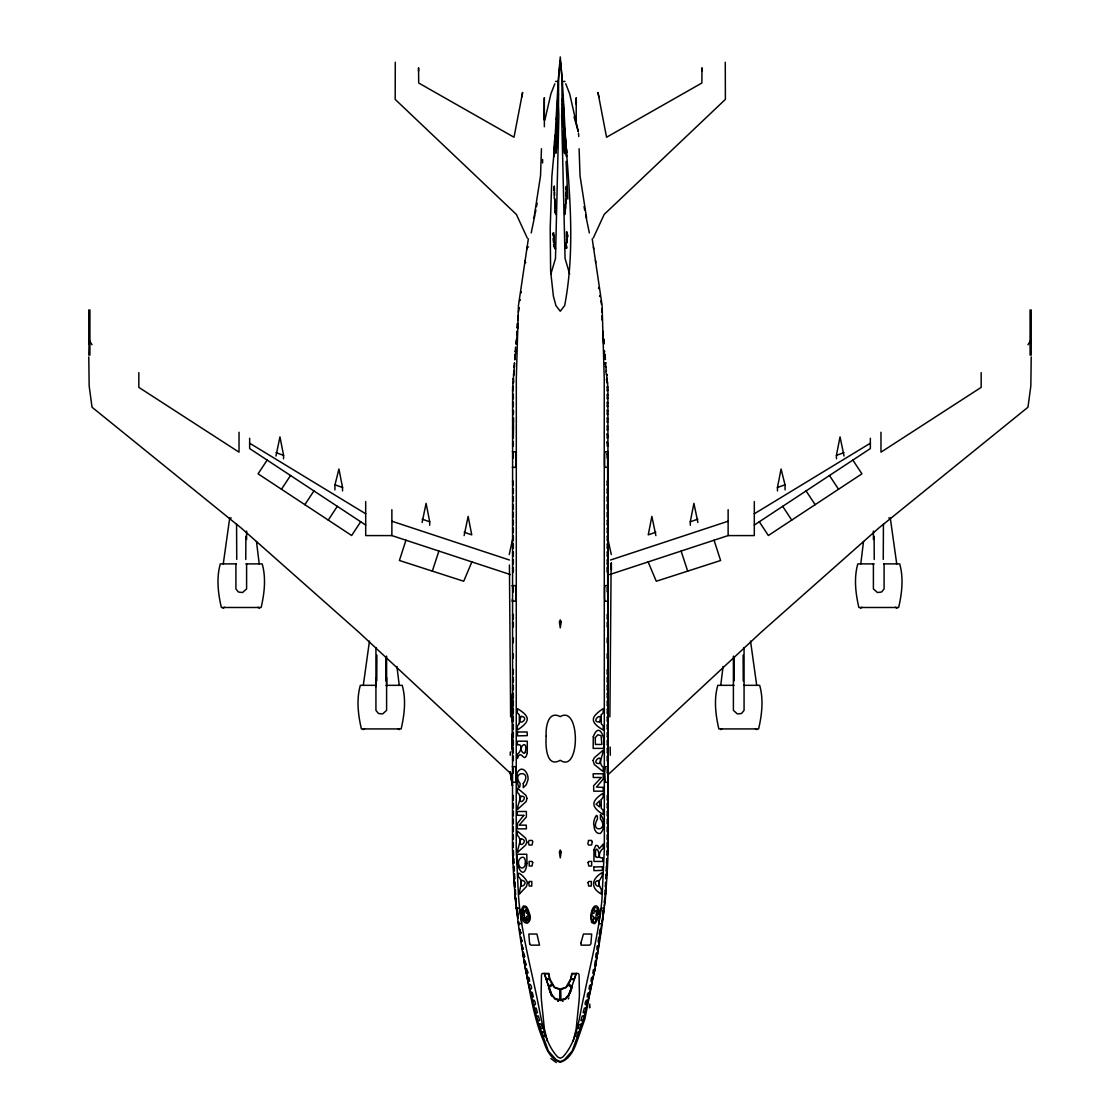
<?xml version="1.0" encoding="UTF-8"?>
<svg xmlns="http://www.w3.org/2000/svg" width="1120" height="1120" viewBox="0 0 1120 1120"><rect width="100%" height="100%" fill="white"/><g stroke="black" fill="none" stroke-linecap="round" stroke-linejoin="round"><path stroke-width="1.5" d="M375.928 686.686L375.928 656.096M386.61 686.686L386.61 656.096M512.386 722.12L512.4 695.002M563.556 124.922L562.814 95.256M566.356 188.692L566.3 187.194L566.174 189.028M608.048 845.908L608.048 849.436C606.97 906.78 597.52 963.536 583.506 1019.032L582.68 1020.572L580.874 1020.572L582.218 1015.98L583.87 1015.98L583.926 1017.086M510.636 716.898L509.418 564.956M576.184 123.326L576.24 97.706L576.31 104.524M512.386 746.886L512.372 749.042L512.414 693.546M563.43 103.67L563.346 127.596M245.882 536.354L245.756 559.426M385.896 657.804L385.784 680.862M557.928 104.076L558.012 106.064L558.068 102.592M558.096 104.454L558.068 103.684M562.618 99.988L562.632 98.112M566.132 188.608C566.454 195.37 566.44 181.692 566.132 187.992M395.29 62.244L395.178 99.386L516.39 214.438L527.282 238.056M562.506 109.102L562.478 108.22L562.324 110.516L562.576 106.904L562.59 110.53L562.576 107.996L562.506 109.116M608.314 734.132L607.642 762.58M512.666 851.732L513.38 850.64L513.618 855.232L512.792 854.126M513.058 859.6L513.786 858.508L514.01 863.1L513.184 862.008M513.464 867.482L514.178 866.39L514.416 870.982L513.59 869.876M513.87 875.35L514.584 874.258L514.822 878.85L513.996 877.758M514.276 883.232L514.99 882.126L515.228 886.718L514.388 885.626M514.668 891.1L515.396 890.008L515.62 894.6L514.794 893.508M515.074 898.968L515.788 897.876L516.32 902.468L515.396 901.376M542.598 162.974L542.626 159.488M544.11 119.868L544.32 97.706L544.376 126.756M565.054 138.922L564.004 122.584L564.298 141.778L563.038 100.52L563.094 101.738M418.53 71.148L418.572 67.788L418.684 83.006L514.01 137.242L522.606 92.442L521.584 97.412M557.9 103.53L557.9 104.986L557.984 102.494M607.754 772.016L608.174 746.55M607.586 852.852L608.09 766.682M275.968 456.05L279.958 436.856L283.598 455.364A1723.946 35.532 -89.1 0 1 283.542 458.766M334.908 489.902L334.992 484.792L338.926 469L342.566 487.508A1723.946 35.532 -89.1 0 1 342.51 490.924M422.1 522.536L426.09 503.342L429.73 521.836A1723.946 35.532 -89.1 0 1 429.674 525.252M464.128 535.57L468.132 516.376L471.758 534.884L464.184 532.168M562.576 105.098C562.492 98.63 562.534 110.18 562.506 103.768M566.146 193.872L566.244 191.52L566.23 196.896L566.356 192.64L566.23 195.748L566.146 194.53M607.922 397.754L607.236 398.846L607.236 394.254L607.922 395.346M607.922 389.872L607.236 390.978L607.138 386.386L607.922 387.478M607.922 413.504L607.236 414.596L607.236 410.004L607.922 411.096M607.922 405.622L607.236 406.728L607.236 402.122L607.922 403.228M607.922 429.24L607.236 430.346L607.236 425.754L607.922 426.846M607.922 421.372L607.236 422.464L607.236 417.872L607.922 418.978M611.142 563.22L609.882 716.898M512.54 437.122L513.324 438.214L513.52 418.054M512.4 599.074L512.372 601.202M512.568 403.228L513.324 402.122L513.324 406.728L512.554 405.622M512.596 395.346L513.324 394.254L513.324 398.846L512.596 397.754M608.146 587.706L608.202 585.592M530.88 993.454L530.908 992.362L532.28 992.362L533.386 996.954L531.468 995.862M532.784 1001.336L532.812 1000.244L534.184 1000.244C534.954 1001.56 536.732 1005.452 533.918 1004.836L533.358 1003.73M534.688 1009.204L534.716 1008.112L536.172 1008.112L537.432 1012.704L535.822 1012.704L535.262 1011.612M536.578 1017.086L536.606 1015.98L538.342 1015.98L539.686 1020.572L537.88 1020.572L537.054 1019.032L528.99 985.586L529.018 984.494L530.376 984.494C531.174 985.838 532.868 989.688 530.124 989.086L529.564 987.98M555.52 142.464L555.828 148.232L558.292 91.364M510.202 755.258L510.328 751.94M555.464 142.268L557.256 116.41M589.82 1004.122L589.68 1007.846L589.484 1006.558M555.632 137.9L556.234 127.582L555.856 153.272L557.186 143.78L557.298 108.766M557.914 98.462L557.956 101.794L557.914 98.294M607.796 453.852L607.88 451.738M557.466 101.738L557.508 100.688M565.306 144.06L564.704 148.274L563.57 126.63M602.028 923.734L603.834 910.266M606.102 883.582L605.332 899.304M606.522 875.042L607.096 863.1M553.91 153.286L555.996 131.684M563.388 130.522C561.904 137.62 565.586 171.962 565.138 140.686M514.962 354.886L514.878 359.478M558.25 101.612L558.334 100.156M512.54 418.978L513.324 417.872L513.324 422.464L512.54 421.372M512.54 426.846L513.324 425.754L513.324 430.346L512.54 429.24M512.54 434.714L513.324 433.622M512.54 442.596L513.324 441.504L513.324 446.096L512.54 444.99M512.54 454.58L513.324 453.488L513.324 458.08L512.54 456.988M512.54 481.964L512.61 480.872M512.54 489.832L513.324 488.74L513.324 493.332L512.54 492.24M512.54 497.714L513.324 496.608L513.324 501.214L512.54 500.108M512.54 505.582L513.324 504.49L513.324 509.082L512.54 507.99M512.54 513.464L513.324 512.358L513.324 516.95L512.54 515.858M512.54 521.332L513.324 520.24L513.324 524.832L512.54 523.726M512.54 529.2L513.324 528.108L513.324 532.7L512.54 531.608M512.54 537.082L513.324 535.99L513.324 540.582L512.54 539.476M512.54 544.95L513.324 543.858L513.324 548.45L512.54 547.358M512.54 552.832L513.324 551.726L513.324 556.318L512.54 555.226M512.54 560.7L513.324 559.608L513.324 564.2L512.54 563.108M512.54 568.568L513.324 567.476L513.324 572.068L512.54 570.976M512.54 588.434L513.324 587.342L513.324 591.934L512.54 590.842M512.54 615.524L513.324 614.418L513.324 619.01L512.54 617.918M512.54 623.392L513.324 622.3L513.324 626.892L512.54 625.786M512.54 639.142L513.324 638.036L513.324 642.642L512.54 641.536M512.54 654.892L513.324 653.786L513.324 658.378L512.54 657.286M512.54 670.628L513.324 669.536L513.324 674.128L512.54 673.036M512.54 678.51L513.324 677.418L513.324 682.01L512.54 680.904M512.54 686.378L513.324 685.286L513.324 689.878L512.54 688.786M512.54 694.26L513.324 693.154L513.324 697.746L512.54 696.654M512.54 702.128L513.324 701.036L513.324 705.628L512.54 704.536M512.54 709.996L513.324 708.904L513.324 713.496L512.54 712.404M512.54 717.878L513.324 716.786L513.324 721.378L512.54 720.272M512.54 725.746L513.324 724.654L513.324 729.246L512.54 728.154M512.54 733.628L513.324 732.522L513.324 737.128L512.54 736.022M512.54 741.496L513.324 740.404L513.324 744.996L512.54 743.904M512.54 749.378L513.324 748.272L513.324 752.864L512.54 751.772M512.54 757.246L513.324 756.154L513.324 760.746L512.54 759.64M512.54 769.538L513.324 768.446L513.324 773.038L512.54 771.932M512.54 796.614L513.324 795.522L513.324 800.114L512.54 799.022M512.54 804.482L513.324 803.39L513.324 807.982L512.54 806.89M512.54 812.364L513.324 811.272L513.324 815.864L512.54 814.758M512.54 820.232L513.324 819.14L513.324 823.732L512.54 822.64M512.54 828.114L513.324 827.008L513.324 831.586L512.54 830.508M512.54 835.982L513.324 834.89L513.324 839.482L512.54 838.39M512.54 843.864L513.324 842.758L513.324 847.35L512.54 846.258M608.02 484.358L607.236 485.464L607.236 480.872L608.02 481.964M608.02 492.24L607.236 493.332L607.236 488.74L608.02 489.832M608.02 500.108L607.236 501.214L607.236 496.608L608.02 497.714M608.02 507.99L607.236 509.082L607.236 504.49L608.02 505.582M608.02 515.858L607.236 516.95L607.236 512.358L608.02 513.464M608.02 523.726L607.236 524.832L607.236 520.24L608.02 521.332M608.02 531.608L607.236 532.7L607.236 528.108L608.02 529.2M608.02 539.476L607.236 540.582L607.236 535.99L608.02 537.082M608.02 547.358L607.236 548.45L607.236 543.858L608.02 544.95M608.02 555.226L607.236 556.318L607.236 551.726L608.02 552.832M608.02 563.108L607.236 564.2L607.236 559.608L608.02 560.7M608.02 570.976L607.236 572.068L607.236 567.476L608.02 568.568M608.02 590.842L607.236 591.934L607.236 587.342L608.02 588.434M608.02 617.918L607.236 619.01L607.236 614.418L608.02 615.524M608.02 625.786L607.236 626.892L607.236 622.3L608.02 623.392M608.02 641.536L607.236 642.642L607.236 638.036L608.02 639.142M608.02 657.286L607.236 658.378L607.236 653.786L608.02 654.892M608.02 673.036L607.236 674.128L607.236 669.536L608.02 670.628M608.02 680.904L607.236 682.01L607.236 677.418L608.02 678.51M608.02 688.786L607.236 689.878L607.236 685.286L608.02 686.378M608.02 696.654L607.236 697.746L607.236 693.154L608.02 694.26M608.02 704.536L607.236 705.628L607.236 701.036L608.02 702.128M608.02 712.404L607.236 713.496L607.236 708.904L608.02 709.996M608.02 720.272L607.236 721.378L607.236 716.786L608.02 717.878M608.02 728.154L607.236 729.246L607.236 724.654L608.02 725.746M608.02 736.022L607.236 737.128L607.236 732.522L608.02 733.628M608.02 743.904L607.236 744.996L607.236 740.404L608.02 741.496M608.02 751.772L607.236 752.864L607.236 748.272L608.02 749.378M608.02 759.64L607.236 760.746L607.236 756.154L608.02 757.246M608.02 771.932L607.236 773.038L607.236 768.446L608.02 769.538M608.02 799.022L607.236 800.114L607.236 795.522L608.02 796.614M608.02 806.89L607.236 807.982L607.236 803.39L608.02 804.482M608.02 814.758L607.236 815.864L607.236 811.272L608.02 812.364M608.02 822.64L607.236 823.732L607.236 819.14L608.02 820.232M608.02 830.508L607.236 831.6L607.236 827.008L608.02 828.114M608.02 838.39L607.236 839.482L607.236 834.89L608.02 835.982M608.02 846.258L607.236 847.35L607.236 842.758L608.02 843.864M513.03 383.096L513.1 382.004M513.674 375.228L513.758 374.136M514.332 367.346L514.416 366.254M515.06 358.386L514.64 359.478M515.718 350.504L515.2 351.61M516.376 342.636L515.76 343.728L516.698 339.136M883.428 524.118L883.26 559.426M557.074 109.438L557.004 110.558L557.298 107.884M553.826 155.008L551.894 176.106L550.2 228.704L550.62 271.18L553.378 296.044L555.912 305.592L560.266 311.234L564.648 305.62C575.428 249.62 569.548 191.324 565.124 134.792L566.51 156.618L562.422 81.802L560.266 60.844L558.138 81.802L554.05 156.618L554.386 141.512L556.108 131.418M509.25 554.526L512.428 539.91M557.214 104.468L556.248 141.778L555.842 138.082M514.654 363.23L512.624 387.548L512.512 849.436C513.618 895.664 519.624 941.71 529.144 986.93M514.948 359.758L515.816 349.342M516.25 344.134L516.824 337.19M599.802 938.35L599.9 937.244L598.724 937.244L598.066 941.836L599.228 941.836L599.452 940.744M600.95 930.468L601.034 929.376L600.04 929.376L599.242 933.968L600.376 933.968L600.6 932.876M603.778 910.966L603.12 909.874L602.448 914.466L603.428 913.36M579.11 148.75L580.02 175.7L586.6 218.064M590.772 914.802L591.528 922.334L594.174 923.706A10.374 4.088 -81.4 0 0 596.26 921.816L598.29 916.608L595.98 920.794A8.876 3.5 -81.4 0 1 594.258 922.32C589.022 920.71 590.912 910.98 593.46 907.256C598.472 901.138 602.154 916.706 596.106 915.138L595.826 919.8L594.79 917.784L592.746 920.598L593.614 916.314L592.074 916.146L591.808 914.802L592.41 913.43L594.006 913.234L594.216 909.006L595.546 911.82L597.338 909.832L596.218 914.396L598.122 914.396L597.618 908.376L594.888 907.312A8.386 3.276 -82.8 0 0 592.984 909.384L591.626 913.262M557.27 114.632L556.402 119.714L556.948 114.184M565.474 207.578L565.684 205.268M566.874 240.128L566.706 242.018L567.42 238.742L566.412 238.798L566.664 243.166L567.028 240.128M567 238.742L567.154 237.902L567.154 238.742M376.894 655.116L376.768 680.862M605.066 363.86L605.822 362.754M516.572 340.228L516.684 339.136M513.296 379.61L513.408 378.504M513.954 371.728L514.066 370.636M512.638 387.478L513.38 386.386L512.666 390.978M607.726 766.444L608.09 728.126M601.986 312.242L601.972 308.742M603.302 335.86L603.05 331.268M603.736 343.728L603.862 339.136M517.692 328.874L517.454 323.386L517.076 327.978L517.748 326.886M568.806 997.878L568.33 998.97M607.768 854.126L606.942 855.232L607.18 850.64L607.894 851.732M607.376 862.008L606.55 863.1L606.774 858.508L607.488 859.6M606.97 869.876L606.144 870.982L606.382 866.39L607.096 867.482M606.564 877.758L605.738 878.85L605.976 874.258L606.69 875.35M606.172 885.626L605.332 886.718L605.57 882.126L606.284 883.232M605.766 893.508L604.94 894.6L605.164 890.008L605.892 891.1M223.272 563.892L229.712 518L231.266 518M363.3 685.328L369.46 641.116M720.762 685.328L723.072 666.4M860.776 563.892L863.52 541.52M743.232 680.862L743.106 655.116M526.778 249.158L527.142 247.016L528.556 247.016M598.892 943.11L599.326 940.128M599.746 937.132L600.39 932.652M595.434 966.798L596.47 960.862L595.308 960.862L594.636 965.468L595.812 965.468L596.036 964.362M603.638 339.136L604.016 343.728M604.94 354.886L604.982 358.386M605.458 363.86L605.598 362.754M606.256 370.636L605.332 362.614M596.302 960.778L596.988 956.102M597.45 952.98L598.122 948.29M600.852 929.53L601.538 924.84M602 921.704L602.686 917.014M528.346 238.826L518.448 305.592L516.32 378.434L516.222 849.436L518.364 893.746C520.828 932.232 531.496 969.318 538.832 1006.992C542.416 1024.534 545.174 1043.392 557.564 1056.86L560.266 1058.274L562.982 1056.86C578.018 1040.368 579.026 1016.428 584.094 995.484C590.562 963.494 599.046 931.952 601.958 899.304L604.338 849.436L604.24 378.434L602.112 305.592L592.214 238.826M603.148 913.892L603.848 909.202M604.324 906.066L605.024 901.376M525.084 260.484L524.804 262.626L525.854 262.626M533.96 218.064L540.54 175.7L541.45 148.75M535.234 213.402L535.878 210.014M536.522 206.626L537.166 203.224M690.326 525.252A1723.946 35.532 89.1 0 1 690.27 521.836L693.91 503.342L697.9 522.536M777.49 490.924A1723.946 35.532 89.1 0 1 777.434 487.508L781.074 469L785.008 484.792L785.092 489.902M836.458 458.766A1723.946 35.532 89.1 0 1 836.402 455.364L840.042 436.856L844.032 456.05M589.652 995.106L592.396 981.358M589.344 996.66L584.878 1019.032L578.718 1036.616C575.232 1046.514 571.326 1058.792 560.266 1062.32C551.264 1059.422 546.448 1050.224 543.802 1041.74C534.478 1019.886 530.712 996.366 526.344 973.154M531.216 232.904L534.912 215.096M605.164 901.376L604.226 902.468L604.772 897.876L605.486 898.968M593.11 977.928L594.762 969.976M544.852 120.148L550.914 93.772L554.834 83.762M515.312 351.61L515.564 347.018M518.112 315.518L517.72 320.11M516.796 331.268L516.978 335.86M586.852 1003.464L587.552 1000.244L586.376 1000.244C585.662 1001.504 583.856 1005.27 586.446 1004.836L586.796 1003.73M603.834 910.238L604.1 909.216M573.16 1041.222L576.17 1028.818L578.76 1003.8A84.77 46.424 -72.5 0 0 579.418 994.378L579.096 975.352A5.558 2.156 -75.1 0 0 577.822 973.42L576.38 973.42L568.946 994.994L565.446 999.25L560.266 1000.482L555.114 999.25L551.614 994.994L544.18 973.42L542.738 973.42A5.558 2.156 75.1 0 0 541.464 975.352L541.142 994.378A84.77 46.424 72.5 0 0 541.8 1003.8L544.39 1028.818L547.4 1041.222M405.944 540.218L399.406 560.476L463.722 581.252L471.87 561.918M520.94 292.992L521.304 291.9M519.582 300.86L520.45 299.768M432.306 571.116L438.9 551.068M583.674 1019.032L572.166 1051.022L564.298 1059.842L560.266 1061.564L556.262 1059.842L548.394 1051.022L536.886 1019.032M569.226 995.358L568.75 996.002L572.04 987.896M570.318 992.558L570.668 991.606M558.404 94.01L557.34 106.512M593.278 238.056L604.17 214.438L725.382 99.386L725.27 62.244M585.102 1011.612L584.57 1012.704L583.128 1012.704L584.388 1008.112L585.662 1008.112L585.62 1009.204M550.914 273.882L555.492 258.44L558.838 116.704A15.176 2.996 81.3 0 0 558.796 113.596L558.74 111.888A15.582 1.638 86.4 0 0 558.502 106.358L558.6 76.552L560.266 56.882L561.96 76.552L562.044 106.358A15.596 1.582 -86.4 0 0 561.778 112.756L561.708 114.422A15.19 2.926 -81.3 0 0 561.694 116.704L565.068 258.44L569.632 273.924M1027.978 344.778L1030.834 340.242L1031.212 341.992M267.134 460.096L258.076 473.83L351.652 535.5L360.696 521.752M281.47 489.244L290.528 475.51M304.864 504.658L313.908 490.938M328.258 520.086L337.316 506.338M608.79 774.032L761.236 632.128L878.822 527.996L1027.978 407.218L1030.834 385.994L1031.212 356.916M754.306 525.042L870.352 448.56L870.352 438.256M223.09 608.174L224.546 607.25M363.118 729.61L364.574 728.686M860.594 608.174L862.05 607.25M720.566 729.61L722.022 728.686M754.306 513.786L870.352 443.198M836.402 455.364L843.976 452.648M777.434 487.508L785.008 484.792M655.816 532.168L648.242 534.884L651.868 516.376L655.872 535.57M690.27 521.836L697.844 519.12M610.54 560.014L728.126 521.22M609.644 574.574L728.126 535.584L754.306 535.584L754.306 501.536M576.38 973.42L571.844 973.42L570.64 979.02L565.978 987.28L560.266 989.044L554.582 987.28L549.906 979.02L548.716 973.42L544.18 973.42M559.65 63.42L560.91 63.42M555.534 81.438L557.914 81.438M562.646 81.438L565.026 81.438M562.576 98.798L562.576 102.102L562.506 99.834L562.576 101.108M557.956 106.596L557.97 110.586M557.914 108.864L557.998 107.59L557.998 108.864M557.928 109.9L557.984 106.596M563.332 114.716L562.898 109.382M563.864 119.952L563.92 117.306M554.316 196.392L554.274 198.478M555.142 210.966L555.674 213.304L555.212 211.806M599.578 296.492L600.026 295.386M519.33 307.636L518.378 312.242M602.042 320.11L602.168 315.518M605.164 354.886L604.688 358.666L605.556 359.478M88.928 355.068L89.908 355.068L89.936 310.002L88.774 310.002L88.788 344.008M1031.072 355.068L1030.092 355.068L1030.064 310.002L1031.226 310.002L1031.212 354.55M514.416 362.754L514.094 367.346M606.214 367.346L605.262 366.254M513.856 370.636L513.534 375.228M606.48 370.636L605.724 371.728L606.858 375.228M513.31 378.504L513.828 382.004L512.988 383.096M607.138 378.504L606.382 379.61L607.516 383.096M512.302 451.738L515.27 451.738L515.928 453.88L515.928 465.206L515.27 467.348L512.246 467.348M608.272 451.738L605.29 451.738L604.632 453.88L604.632 465.206L605.29 467.348L608.314 467.348M512.666 480.872L513.324 485.464L512.54 484.358M888.734 518L890.288 518L896.728 563.892M510.356 574.574L391.874 535.584L365.694 535.584L365.694 501.536M236.32 563.892L220.318 563.892C216.286 577.794 218.064 593.46 221.368 607.488L261.128 607.488C264.432 593.46 266.21 577.794 262.178 563.892L245.896 563.892M874.104 563.892L857.822 563.892C853.79 577.794 855.568 593.46 858.872 607.488L898.632 607.488C901.936 593.46 903.714 577.794 899.682 563.892L883.68 563.892M512.246 585.592L515.27 585.592L515.928 587.734L515.928 599.06L515.27 601.202L512.246 601.202M608.314 585.592L605.29 585.592L604.646 587.692L604.632 599.06L605.29 601.202L608.314 601.202M376.334 685.328L360.346 685.328C356.314 699.244 358.092 714.896 361.396 728.924L401.142 728.924C404.446 714.896 406.238 699.244 402.192 685.328L385.924 685.328M734.076 685.328L717.808 685.328C713.762 699.244 715.554 714.896 718.858 728.924L758.604 728.924C761.908 714.896 763.686 699.244 759.654 685.328L743.666 685.328M512.246 766.682L515.27 766.682L515.928 768.838L515.928 780.15L515.27 782.306L512.246 782.306M608.314 766.682L605.29 766.682L604.632 772.338L605.29 782.306L608.314 782.306M516.068 908.11L519.036 908.11L519.946 910.266L521.598 921.578L521.332 923.734L518.322 923.734M604.492 908.11L601.552 908.11L600.642 910.224L598.962 921.578L599.256 923.734L602.238 923.734M574.224 979.468L570.92 979.468L568.582 984.172L572.068 986.076M391.874 521.22L509.46 560.014M276.024 452.648L283.598 455.364M334.992 484.792L342.566 487.508M422.156 519.12L429.73 521.836M249.648 443.198L365.694 513.786M895.454 607.25L896.91 608.174M755.426 728.686L756.882 729.61M257.95 607.25L259.406 608.174M397.978 728.686L399.434 729.61M365.694 525.042L249.648 448.56L249.648 438.256M550.886 1058.54L556.262 1062.572M511.21 774.032L358.764 632.128L241.178 527.996L92.022 407.218L89.166 385.994L88.788 356.916M565.726 83.762L569.646 93.772L578.284 131.684L574.042 116.858M551.334 995.358L551.81 996.002L548.492 987.896M529.648 943.796L530.768 945.154L539.532 945.154L536.942 934.038L528.822 934.038L529.634 943.768M852.866 460.096L861.924 473.83L768.348 535.5L759.304 521.752M829.472 475.51L838.53 489.244M806.092 490.938L815.136 504.658M782.684 506.338L791.742 520.086M92.022 344.778L89.166 340.242L88.788 354.55M648.13 561.918L656.278 581.252L720.608 560.504L714.056 540.218M549.878 991.606L550.242 992.558M553.7 235.634C550.13 227.052 556.5 246.246 553.602 232.652M554.722 247.03C550.886 238.252 557.704 257.754 554.624 244.048M681.1 551.068L687.694 571.116M603.022 334.754L603.358 335.86M604.324 350.504L604.674 351.61M605.99 367.346L605.71 366.254M606.634 375.228L606.522 374.136M562.506 105.098L562.604 103.852M607.712 538.216L611.282 554.526M585.648 215.096L589.344 232.904M598.976 97.412L597.954 92.442L606.55 137.242L701.876 83.006L701.988 67.788L702.03 71.148M517.118 913.36L518.07 914.466L517.398 909.874L516.768 910.966M516.32 908.11L517.944 918.344M584.038 206.626L584.682 210.014M525.126 966.798L525.728 969.976M600.978 300.86L601.412 304.36M563.836 127.288L564.592 131.684M563.878 128.058L564.452 131.418M510.048 771.904L512.4 785.694M750.54 641.116L756.7 685.328M593.418 247.016L593.782 249.158M595.476 260.484L595.756 262.626M512.512 785.666L510.272 771.848L512.288 783.972M522.942 951.622L523.684 956.62M521.92 944.832L522.438 948.29M524.174 959.952L524.734 963.914M562.814 104.524L563.556 110.544L562.94 101.08L563.206 103.964M555.184 205.968L554.834 204.75L555.1 207.816L554.722 203.602L555.212 208.978L555.338 206.276M874.244 559.426L874.118 536.354M734.216 680.862L734.104 657.804M515.13 354.886L515.27 355.978M236.74 559.426L236.572 524.118M396.928 666.4L399.238 685.328M256.48 541.52L259.224 563.892M606.97 378.504L607.096 379.61M562.744 96.39L563.346 101.976M518.434 921.606L518.672 923.734M606.55 374.248L607.936 387.548L608.02 845.908M562.814 104.958L563.626 114.464M564.452 127.666L565.292 143.892M564.704 131.796L565.054 138.81M553.756 240.912L553.588 239.022L553.434 242.27L554.442 242.298L553.42 237.874L553.602 240.912M553.882 242.298L553.882 243.138L553.728 242.298M607.348 382.004L607.446 383.096M566.72 148.988L567.014 152.46M512.414 752.136L512.218 734.132M603.05 336.854L603.624 343.798M604.212 350.756L604.646 355.964M563.976 123.704L564.074 124.824M578.494 133.294L578.746 136.514M607.894 465.22L608.02 467.348M607.894 780.178L608.02 782.306M512.946 852.18L513.492 863.45M513.996 873.698L514.654 887.348M515.06 895.888L516.306 906.388A997.71 220.822 81.4 0 1 516.992 910.952M566.09 161.336L567.854 199.038M607.852 686.35L608.3 722.12M610.33 755.258L610.134 747.026M608.16 599.074L608.202 601.202M512.372 585.592L512.386 586.684M607.6 451.052L608.146 739.83M598.668 287.518L598.682 288.61M512.624 389.872L512.638 390.978M611.352 562.884L611.422 569.576M607.628 564.074L608.132 722.12M512.386 736.4L512.386 739.83M981.176 372.624L981.176 387.366L880.978 452.172L880.978 432.236M884.086 563.892L884.086 588.924L881.58 592.032L877.422 592.508L873.404 588.924L873.404 563.892M873.404 531.076L873.404 539.518M744.072 647.514L744.072 655.004M744.072 656.096L744.072 710.374L741.552 713.482L737.394 713.944L733.39 710.374L733.39 656.096M728.126 509.698L728.126 535.584M391.874 509.698L391.874 535.584M386.61 677.614L386.61 683.774M386.61 685.328L386.61 710.374L382.606 713.944L378.448 713.482L375.928 710.374L375.928 685.328M375.928 647.514L375.928 655.004M375.928 677.614L375.928 683.774M246.596 531.076L246.596 539.518M246.596 563.892L246.596 588.924L242.578 592.508L238.42 592.032L235.914 588.924L235.914 563.892M239.022 432.236L239.022 452.172L138.824 387.366L138.824 372.624M517.44 913.976A997.71 220.822 81.4 0 1 517.888 917.014M518.588 921.704A997.71 220.822 81.4 0 1 519.036 924.84M519.722 929.53A997.71 220.822 81.4 0 1 520.17 932.652M520.814 937.132A997.71 220.822 81.4 0 1 521.458 941.612M599.718 804.72L599.578 806.932L596.05 804.244L599.522 800.87L599.718 804.72M600.446 814.8L600.446 818.958C609.476 831.012 589.162 833.084 597.436 819.126C597.828 809.158 592.032 822.388 594.104 825.818C593.838 829.262 596.148 834.148 600.194 833.504C605.024 829.458 604.842 818.93 600.446 814.8M601.23 799.708L601.258 808.304L603.176 810.194L603.176 814.534C590.352 806.54 591.206 801.094 603.176 793.086L603.176 797.132L601.23 799.708M603.176 787.388L603.176 791.168L593.712 791.168L593.642 785.68L601.37 777.49L593.306 777.49L593.166 773.78L603.19 773.78L603.19 779.114L596.498 787.066L603.176 787.388M554.372 188.538L554.358 190.82L554.274 186.004L554.246 190.834L554.288 187.166L554.372 188.538M566.342 199.038C565.32 206.01 565.6 194.25 566.342 199.038M588.028 882.588L588.686 886.074L591.234 886.074L591.402 881.482L588.728 881.482L588.028 882.588M588.07 862.526L588.756 866.026L591.654 866.026L591.668 861.434L588.77 861.434L588.07 862.526M593.978 849.73L593.95 861.448L602.686 861.448L602.854 857.724C596.68 859.474 599.872 849.982 603.204 848.582L603.204 844.116L599.326 848.652L597.688 845.558L595.756 845.446L593.978 849.73M595.574 856.548C604.24 862.204 594.328 837.368 595.574 856.548M520.94 796.278C517.062 808.668 530.236 795.564 520.94 796.278M523.292 783.51L523.278 787.682L526.176 784.784A8.134 4.956 -87.9 0 0 527.17 781.886C530.684 776.454 523.25 764.008 518.07 771.512C515.116 774.018 519.218 796.222 520.17 783.678C510.51 770.854 533.036 769.86 523.292 783.51M523.81 815.36L517.356 823.522L517.356 828.856L526.4 828.856L526.302 825.146L519.19 825.146L526.358 816.97L526.386 811.482L517.356 811.482L517.356 815.262L523.81 815.36M598.388 880.544C601.986 892.542 589.988 881.902 598.388 880.544M557.998 99.974L557.998 99.974M599.648 886.466L601.412 889.686L601.202 894.026C589.778 887.432 591.99 878.584 602.224 872.578C603.484 878.192 596.456 879.984 599.648 886.466M564.62 212.954L564.816 214.494L565.376 209.664L564.62 212.954M559.762 989.66L559.678 999.586L555.086 998.466L551.978 994.854L549.052 987.336L552.622 985.068L554.442 987.532L559.762 989.66M527.408 882.854L526.442 886.536L519.386 894.026C519.078 888.804 523.838 881.412 518.658 876.918C514.794 867.314 527.408 879.354 527.408 882.854M528.696 882.588L529.242 886.074L531.762 886.074L531.832 881.482L529.312 881.482L528.696 882.588M532.7 862.526L532.042 866.026L529.228 866.026L529.13 861.434L532.028 861.434L532.7 862.526M593.082 760.48L594.272 764.484L603.204 771.624L603.204 767.298C597.352 762.93 603.274 755.314 603.204 750.19L594.37 757.68L593.082 760.48M528.374 842.716L529.06 845.026L532.042 845.026L532.812 841.526L532.098 840.434L529.06 840.434L528.374 842.716M607.922 437.122L607.236 438.214L607.236 433.622L607.922 437.122M607.908 445.718L607.236 446.096L607.236 441.504L607.908 445.718M546.21 736.078C545.412 744.562 545.874 768.586 560.266 760.27C580.356 774.046 580.454 704.466 560.266 716.618C547.918 709.968 545.44 727.944 546.21 736.078M555.926 213.402L555.688 214.494L554.918 209.846L555.646 209.846L555.926 213.402M592.326 841.946L591.542 845.026L588.56 845.026L587.846 843.92L588.532 840.434L591.57 840.434L592.326 841.946M527.114 976.612L528.22 981.204L529.592 981.204L529.088 977.718L527.114 976.612M565.544 248.388L565.978 245.392C568.344 255.318 564.858 233.898 565.544 248.388M526.974 798.392L526.162 801.556L517.356 809.55C517.286 804.426 523.208 796.81 517.356 792.442L517.356 788.116L525.896 795.27L526.974 798.392M526.988 863.408C524.244 884.156 513.912 862.988 517.594 854.252L526.778 854.252L526.988 863.408M593.908 867.006L593.894 870.66L602.322 870.408L602.378 866.768L593.908 867.006M561.19 621.894L560.266 627.858L559.37 621.894L560.266 619.934L561.19 621.894M561.19 851.956L560.266 857.892L559.37 851.956L560.266 849.968L561.19 851.956M566.552 236.992L566.986 234.01C569.408 244.048 565.796 222.138 566.552 236.992M526.974 919.632L526.932 920.444L525.7 917.784L524.734 919.8L524.454 915.138C519.694 916.328 521.164 907.914 523.586 905.94C527.156 905.338 528.388 910.406 529.214 912.996C533.736 922.194 523.264 928.228 522.186 916.608L522.802 916.608C535.024 939.47 525.574 888.048 522.368 914.396L524.328 914.396L523.222 909.832L524.804 911.82L525.966 909.006L526.274 913.234L527.884 913.43L528.514 914.802L528.29 916.146L526.75 916.314L527.73 920.598L526.974 919.632M608.006 456.988L607.236 458.08L607.236 453.488L608.006 456.988M512.61 410.004L513.324 414.596L513.52 411.096L512.61 410.004M593.306 736.68L593.152 748.398L603.204 748.398C606.69 741.286 599.648 719.726 593.306 736.68M526.82 842.17L525.742 844.97L517.51 852.446C517.272 847.35 523.026 839.832 517.356 835.338L517.356 831.012L525.672 838.166L526.82 842.17M520.968 932.876L520.184 933.968L519.512 929.376L520.968 932.876M522.144 940.744L521.318 941.836L520.66 937.244L522.144 940.744M523.32 948.612L522.466 949.718L521.794 945.126L523.32 948.612M527.772 972.244L527.688 973.336L526.358 973.336L525.364 968.744L526.582 968.744L527.772 972.244M597.576 953.4L596.946 957.586L595.784 957.586L595.952 954.086L596.442 952.994L597.576 953.4M598.752 945.126L598.094 949.718L596.918 949.718L597.086 946.218L598.752 945.126M565.292 204.904L564.956 208.698L565.698 208.698L565.292 204.904M565.95 202.02L565.768 204.106L565.95 202.02M519.344 723.436L517.356 726.026L517.356 730.058C529.704 721.798 531.286 716.94 517.356 708.624L517.356 712.95L519.302 714.854L519.344 723.436M601.244 714.896L601.258 723.828L603.204 725.732L603.204 730.058C589.274 721.742 590.856 716.884 603.204 708.624L603.204 712.656L601.244 714.896M525.322 863.688C525.7 866.236 522.676 869.498 520.338 867.412C513.8 859.838 526.428 850.906 525.322 863.688M579.026 1031.73L577.528 1036.322L575.512 1036.322L576.184 1032.836L579.026 1031.73M581.588 1023.862L580.09 1028.454L578.284 1028.454L578.956 1024.954L581.588 1023.862M524.636 956.494L523.614 957.586L522.942 952.994L523.726 952.994L524.636 956.494M526.022 964.362L525.882 965.468L524.748 965.468L524.09 960.862L525.07 960.862L526.022 964.362M521.71 880.334C517.58 892.528 530.95 881.58 521.71 880.334M527.282 752.906C524.146 765.282 521.36 747.544 517.356 758.52L517.356 754.054C520.8 752.752 523.376 743.05 517.356 744.926L517.356 741.188L527.282 741.188L527.282 752.906M595.266 737.688L595.392 744.45L601.874 744.45L601.062 735.672L597.814 734.776L595.266 737.688M580.986 942.718L581.028 945.154L589.792 945.154L590.912 943.796L591.682 934.038L583.45 934.038L580.986 942.718M520.926 838.768C516.74 850.794 530.25 840.21 520.926 838.754M542.444 1027.362L542.276 1028.454L540.47 1028.454L538.972 1023.862L540.75 1023.862L542.444 1027.362M545.23 1035.23L545.048 1036.322L543.032 1036.322L541.534 1031.73L543.438 1031.73L545.23 1035.23M521.038 716.38C515.886 728.854 531.398 717.248 521.038 716.38M599.592 721.896C589.316 722.778 603.82 709.408 599.592 721.896M599.592 763.462C589.316 764.344 603.82 750.974 599.592 763.462M589.456 992.362L588.35 996.954L587.16 996.954L587.664 993.454L589.456 992.362M591.346 984.494L590.24 989.086L589.064 989.086L589.568 985.586L591.346 984.494M593.25 976.612L592.144 981.204L590.954 981.204L591.472 977.718L593.25 976.612M595.14 968.744L594.034 973.336L592.858 973.336L593.362 969.836L595.14 968.744M571.984 973.784L571.032 978.712L574.42 978.712L575.96 973.812L571.984 973.784M525.434 751.59L525.084 752.486A3.164 1.89 -90 0 1 524.076 753.382C515.816 749.112 528.122 737.142 525.434 751.59M571.508 987.336L568.582 994.854L565.474 998.466L560.882 999.586L560.798 989.66L566.118 987.532L567.938 985.068L571.508 987.336M517.468 731.99L517.454 735.868L527.282 735.644L527.128 731.99L517.468 731.99M558.306 1001.322L557.858 1000.51L558.306 1001.322M562.702 1001.322L562.254 1000.51L562.702 1001.322M551.978 984.172L548.492 986.076L546.336 979.468L549.626 979.468L551.978 984.172M548.576 973.784L544.6 973.812L546.14 978.712L549.514 978.712L548.576 973.784M554.428 191.8L554.414 195.594L554.428 191.8M554.652 198.702L555.044 203.112L554.652 198.702"/></g></svg>
